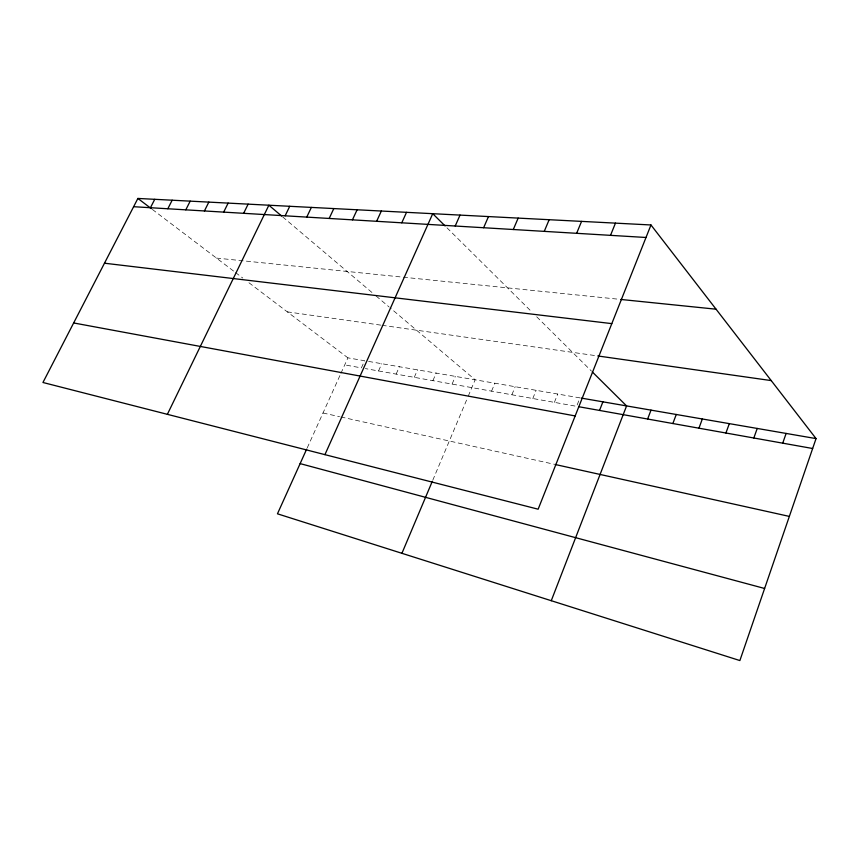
<?xml version="1.0" encoding="UTF-8"?>
<svg xmlns="http://www.w3.org/2000/svg" width="859" height="859" viewBox="0 0 859 859"><rect width="100%" height="100%" fill="white"/><g stroke="black" fill="none" stroke-linecap="round" stroke-linejoin="round"><path stroke-width="0.64" stroke-dasharray="4.29 3.22" d="M554.377 402.366L557.727 394.045M532.805 398.512L536.145 390.319M511.878 394.775L515.207 386.711M491.563 391.146L494.881 383.2M432.786 480.192L467.736 397.33M468.252 396.117L475.134 379.796L389.997 307.737M452.092 384.091L455.377 376.392M432.904 380.666L436.179 373.085M414.274 377.337L417.528 369.864M396.16 374.105L399.392 366.739M378.54 370.959L381.761 363.701M307.211 447.947L340.379 374.535M340.926 373.332L347.916 357.859L364.603 360.737L361.403 367.888L344.727 364.914M216.479 258.087L402.033 277.07M403.333 277.21L619.489 299.319M287.293 311.849L380.709 325.121M382.008 325.303L597.993 355.98M368.565 361.424L579.965 397.878L576.604 406.339L365.354 368.597M322.995 412.996L339.552 416.669M340.862 416.959L553.625 464.139M152.354 209.424L234.518 271.777M235.549 272.571L242.818 278.08M248.96 282.751L347.916 357.859M282.675 216.898L373.064 293.413M376.124 296.001L388.998 306.899M446.981 227.818L532.172 312.289M536.714 316.799L591.421 371.056"/><path stroke-width="1.29" d="M650.972 224.972L538.142 509.204L42.95 382.491L137.891 198.44L650.972 224.972L816.05 438.595L739.878 660.56L277.457 513.811L306.663 449.15M782.721 443.158L786.125 433.43M753.826 437.993L757.23 428.448M725.919 433.011L729.323 423.637M698.947 428.19L702.34 418.977M672.865 423.53L676.258 414.478M647.622 419.031L651.015 410.13M551.263 600.709L626.576 405.92L592.345 371.968M599.539 410.43L602.911 401.829M610.513 235.355L615.463 223.136M576.636 233.315L581.564 221.386M544.252 231.372L549.159 219.711M401.926 553.314L432.26 481.416M513.285 229.514L518.16 218.1M483.628 227.732L488.481 216.565M455.206 226.024L460.027 215.094M324.938 454.647L432.732 213.687L445.08 225.928M401.776 222.814L406.522 212.334M376.629 221.3L381.342 211.024M352.437 219.85L357.119 209.779M329.169 218.454L333.818 208.565M306.76 217.102L311.366 207.406M285.156 215.802L289.73 206.289M167.376 414.328L268.867 205.215L281.688 216.06M243.645 213.311L248.133 204.141M223.684 212.119L228.14 203.1M204.41 210.96L208.834 202.101M185.802 209.843L190.183 201.146M167.827 208.758L172.165 200.211M150.443 207.717L154.749 199.309M133.617 206.708L646 237.481M620.778 299.447L716.062 309.197M104.476 263.208L611.812 323.628M597.993 355.98L771.232 380.591M581.242 398.093L816.05 438.595M579.149 406.79L812.646 448.505M73.659 322.952L575.165 415.939M554.903 464.429L789.346 516.409M300.135 463.613L764.617 588.479M137.891 198.44L151.324 208.64"/></g></svg>
